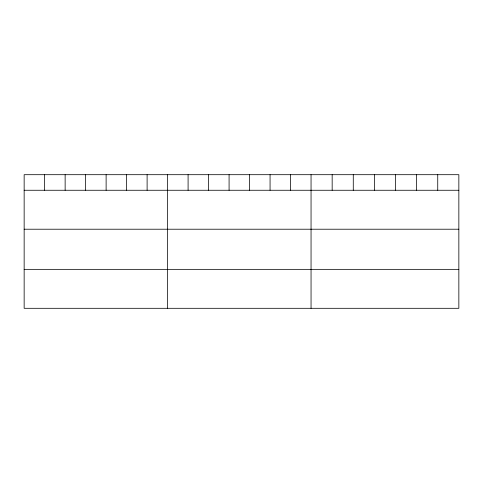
<?xml version="1.0" encoding="UTF-8"?>
<svg xmlns="http://www.w3.org/2000/svg" width="483" height="483" viewBox="0 0 483 483"><rect width="100%" height="100%" fill="white"/><g stroke="black" fill="none" stroke-linecap="round" stroke-linejoin="round"><path stroke-width="0.72" d="M458.85 190.26L458.85 308.305L24.15 308.305L24.15 174.695L458.85 174.695L458.85 190.26L24.15 190.26M24.15 229.214L458.85 229.214M24.15 269.351L458.85 269.351M437.737 174.695L437.737 190.26M416.624 174.695L416.624 190.26M395.511 174.695L395.511 190.26M374.391 174.695L374.391 190.26M353.278 174.695L353.278 190.26M332.165 174.695L332.165 190.26M311.052 174.695L311.052 308.305M290.561 174.695L290.561 190.26M270.063 174.695L270.063 190.26M249.572 174.695L249.572 190.26M229.081 174.695L229.081 190.26M208.59 174.695L208.59 190.26M188.092 174.695L188.092 190.26M167.601 174.695L167.601 308.305M147.11 174.695L147.11 190.26M126.612 174.695L126.612 190.26M106.121 174.695L106.121 190.26M85.63 174.695L85.63 190.26M65.139 174.695L65.139 190.26M44.641 174.695L44.641 190.26"/></g></svg>
